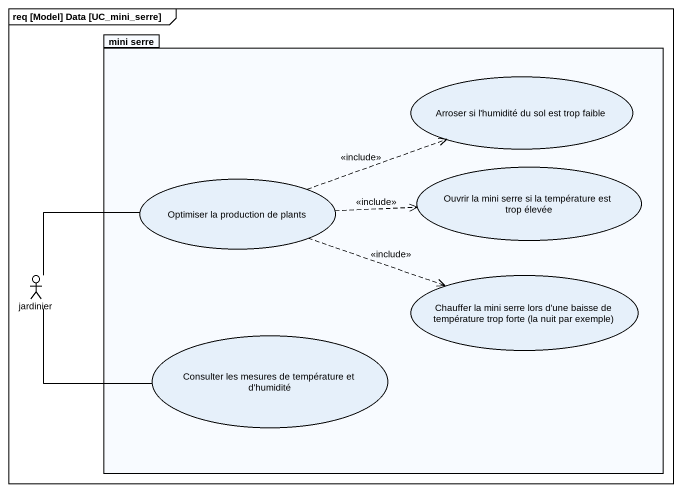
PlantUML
@startuml
mainframe req [Model] Data [UC_mini_serre]
package "mini serre" as mini_serre {
  usecase "Arroser si l'humidité du sol est trop faible" as Arroser_si_l_humidité_du
  usecase "Optimiser la production de plants" as Optimiser_la_production_de
  usecase "Ouvrir la mini serre si la température est trop élevée" as Ouvrir_la_mini_serre_si_la
  usecase "Chauffer la mini serre lors d'une baisse de température trop forte (la nuit par exemple)" as Chauffer_la_mini_serre_lors
  usecase "Consulter les mesures de température et d'humidité" as Consulter_les_mesures_de
}
actor jardinier
Optimiser_la_production_de .right.> Arroser_si_l_humidité_du : <<include>>
Optimiser_la_production_de .right.> Ouvrir_la_mini_serre_si_la : <<include>>
Optimiser_la_production_de .right.> Chauffer_la_mini_serre_lors : <<include>>
jardinier -right- Optimiser_la_production_de
jardinier -right- Consulter_les_mesures_de
@enduml
